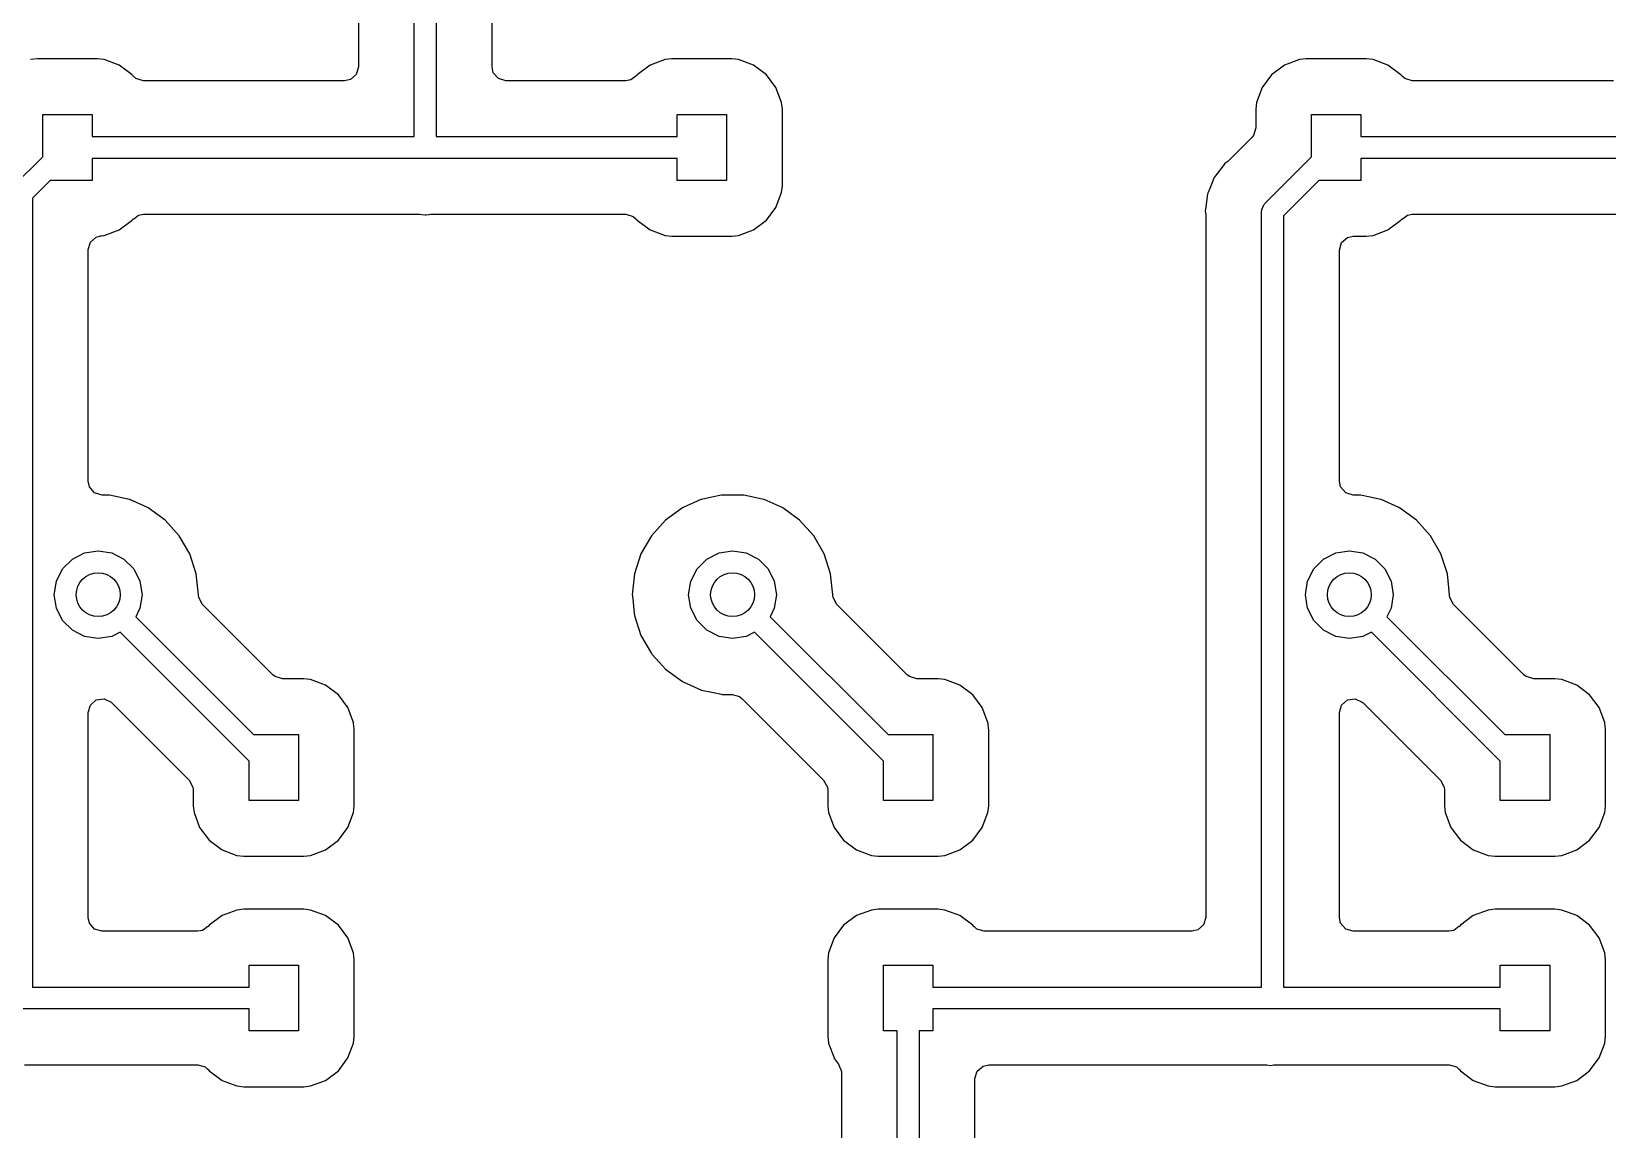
# Model space of a CAD drawing. Extents: x 1.41 to 5.39, y -5.53 to -2.36.
# Drawn here: x 2.048 to 2.613, y -4.917 to -4.523 of the extents above; entities that cross this region are included whole.
import ezdxf

# ---------------------------------------------------------------- set-up
doc = ezdxf.new("R2010")
doc.units = 0
doc.header["$MEASUREMENT"] = 0
doc.layers.add('BLACK', color=7, linetype='CONTINUOUS')

msp = doc.modelspace()

# ---------------------------------------------------------------- linework, layer by layer
at = {"layer": 'BLACK', "linetype": 'CONTINUOUS'}
for p, q in [((2.18504, -4.56102), (2.18504, -4.27165)), ((2.19291, -4.27165), (2.19291, -4.56102)), ((2.16502, -4.28654), (2.16502, -4.53604)), ((2.21293, -4.53604), (2.21293, -4.46036)), ((2.04988, -4.53313), (2.04743, -4.5334)), ((2.07138, -4.53313), (2.04988, -4.53313)), ((2.07383, -4.5334), (2.07138, -4.53313)), ((2.0792, -4.53541), (2.07383, -4.5334)), ((2.27499, -4.5334), (2.26962, -4.53541)), ((2.27744, -4.53313), (2.27499, -4.5334)), ((2.29894, -4.53313), (2.27744, -4.53313)), ((2.30139, -4.5334), (2.29894, -4.53313)), ((2.30676, -4.53541), (2.30139, -4.5334)), ((2.50255, -4.5334), (2.49718, -4.53541)), ((2.50499, -4.53313), (2.50255, -4.5334)), ((2.5265, -4.53313), (2.50499, -4.53313)), ((2.52895, -4.5334), (2.5265, -4.53313)), ((2.53432, -4.53541), (2.52895, -4.5334)), ((2.08379, -4.53885), (2.0792, -4.53541)), ((2.084, -4.53913), (2.08379, -4.53885)), ((2.08425, -4.53938), (2.084, -4.53913)), ((2.08428, -4.53935), (2.08425, -4.53938)), ((2.08521, -4.54022), (2.08428, -4.53935)), ((2.16423, -4.53873), (2.16212, -4.54056)), ((2.16502, -4.53604), (2.16423, -4.53873)), ((2.21338, -4.5381), (2.21293, -4.53604)), ((2.21521, -4.54022), (2.21338, -4.5381)), ((2.2645, -4.53932), (2.26266, -4.54069)), ((2.26457, -4.53938), (2.2645, -4.53932)), ((2.26482, -4.53913), (2.26457, -4.53938)), ((2.26503, -4.53885), (2.26482, -4.53913)), ((2.26962, -4.53541), (2.26503, -4.53885)), ((2.31135, -4.53885), (2.30676, -4.53541)), ((2.31479, -4.54344), (2.31135, -4.53885)), ((2.49259, -4.53885), (2.48915, -4.54344)), ((2.49718, -4.53541), (2.49259, -4.53885)), ((2.53891, -4.53885), (2.53432, -4.53541)), ((2.53912, -4.53913), (2.53891, -4.53885)), ((2.53937, -4.53938), (2.53912, -4.53913)), ((2.5394, -4.53935), (2.53937, -4.53938)), ((2.54032, -4.54022), (2.5394, -4.53935)), ((2.08789, -4.541), (2.08521, -4.54022)), ((2.16006, -4.541), (2.08789, -4.541)), ((2.16212, -4.54056), (2.16006, -4.541)), ((2.21789, -4.541), (2.21521, -4.54022)), ((2.26093, -4.541), (2.21789, -4.541)), ((2.26266, -4.54069), (2.26093, -4.541)), ((2.3168, -4.54881), (2.31479, -4.54344)), ((2.48915, -4.54344), (2.48714, -4.54881)), ((2.54301, -4.541), (2.54032, -4.54022)), ((2.61518, -4.541), (2.54301, -4.541)), ((2.31707, -4.55125), (2.3168, -4.54881)), ((2.48714, -4.54881), (2.48687, -4.55125)), ((2.05177, -4.56825), (2.05177, -4.55315)), ((2.05177, -4.55315), (2.06949, -4.55315)), ((2.06949, -4.55315), (2.06949, -4.56102)), ((2.27933, -4.56102), (2.27933, -4.55315)), ((2.27933, -4.55315), (2.29705, -4.55315)), ((2.29705, -4.55315), (2.29705, -4.57677)), ((2.31707, -4.57867), (2.31707, -4.55125)), ((2.48687, -4.55125), (2.48687, -4.5579)), ((2.50689, -4.56825), (2.50689, -4.55315)), ((2.50689, -4.55315), (2.52461, -4.55315)), ((2.52461, -4.55315), (2.52461, -4.56102)), ((2.06949, -4.56102), (2.18504, -4.56102)), ((2.19291, -4.56102), (2.27933, -4.56102)), ((2.48542, -4.56141), (2.47733, -4.5695)), ((2.48608, -4.56059), (2.48542, -4.56141)), ((2.48687, -4.5579), (2.48608, -4.56059)), ((2.52461, -4.56102), (2.64016, -4.56102)), ((2.04133, -4.57869), (2.05177, -4.56825)), ((2.27933, -4.5689), (2.06949, -4.5689)), ((2.06949, -4.5689), (2.06949, -4.57677)), ((2.27933, -4.57677), (2.27933, -4.5689)), ((2.47488, -4.57195), (2.47235, -4.57525)), ((2.47585, -4.57069), (2.47488, -4.57195)), ((2.47488, -4.57195), (2.47488, -4.57195)), ((2.47488, -4.57195), (2.47488, -4.57195)), ((2.47685, -4.56992), (2.47585, -4.57069)), ((2.47733, -4.5695), (2.47685, -4.56992)), ((2.49015, -4.58499), (2.50689, -4.56825)), ((2.73839, -4.5689), (2.52461, -4.5689)), ((2.52461, -4.5689), (2.52461, -4.57677)), ((2.05439, -4.57677), (2.04805, -4.58311)), ((2.06949, -4.57677), (2.05439, -4.57677)), ((2.29705, -4.57677), (2.27933, -4.57677)), ((2.3168, -4.58111), (2.31707, -4.57867)), ((2.47201, -4.57569), (2.47036, -4.57968)), ((2.47235, -4.57525), (2.47201, -4.57569)), ((2.5095, -4.57677), (2.49687, -4.58941)), ((2.52461, -4.57677), (2.5095, -4.57677)), ((2.04805, -4.58311), (2.04805, -4.86614)), ((2.31479, -4.58648), (2.3168, -4.58111)), ((2.46959, -4.58152), (2.46898, -4.58621)), ((2.46976, -4.58111), (2.46959, -4.58152)), ((2.46959, -4.58152), (2.46959, -4.58152)), ((2.47036, -4.57968), (2.46976, -4.58111)), ((2.08432, -4.5906), (2.08616, -4.58923)), ((2.08616, -4.58923), (2.08789, -4.58892)), ((2.08789, -4.58892), (2.18708, -4.58892)), ((2.18708, -4.58892), (2.18773, -4.58896)), ((2.18773, -4.58896), (2.18898, -4.58912)), ((2.18898, -4.58912), (2.1893, -4.58908)), ((2.1893, -4.58908), (2.19022, -4.58896)), ((2.19022, -4.58896), (2.19087, -4.58892)), ((2.19087, -4.58892), (2.26093, -4.58892)), ((2.26093, -4.58892), (2.26361, -4.5897)), ((2.26361, -4.5897), (2.26454, -4.59057)), ((2.31135, -4.59107), (2.31479, -4.58648)), ((2.46898, -4.58621), (2.46877, -4.58778)), ((2.46877, -4.58778), (2.46893, -4.58896)), ((2.46893, -4.58896), (2.46893, -4.58902)), ((2.46893, -4.58902), (2.46898, -4.58967)), ((2.46898, -4.58621), (2.46898, -4.58621)), ((2.46898, -4.58967), (2.46898, -4.84116)), ((2.489, -4.58778), (2.48909, -4.58747)), ((2.489, -4.86614), (2.489, -4.58778)), ((2.48904, -4.58716), (2.48946, -4.58634)), ((2.48909, -4.58747), (2.48904, -4.58716)), ((2.48946, -4.58634), (2.48975, -4.58546)), ((2.48975, -4.58546), (2.49, -4.58528)), ((2.49, -4.58528), (2.49015, -4.58499)), ((2.49687, -4.58941), (2.49687, -4.86614)), ((2.53943, -4.5906), (2.54127, -4.58923)), ((2.54127, -4.58923), (2.54301, -4.58892)), ((2.54301, -4.58892), (2.64181, -4.58892)), ((2.07383, -4.59653), (2.0792, -4.59451)), ((2.0792, -4.59451), (2.08379, -4.59107)), ((2.08379, -4.59107), (2.084, -4.59079)), ((2.084, -4.59079), (2.08425, -4.59054)), ((2.08425, -4.59054), (2.08432, -4.5906)), ((2.26454, -4.59057), (2.26457, -4.59054)), ((2.26457, -4.59054), (2.26482, -4.59079)), ((2.26482, -4.59079), (2.26503, -4.59107)), ((2.26503, -4.59107), (2.26962, -4.59451)), ((2.26962, -4.59451), (2.27499, -4.59653)), ((2.30139, -4.59653), (2.30676, -4.59451)), ((2.30676, -4.59451), (2.31135, -4.59107)), ((2.52895, -4.59653), (2.53432, -4.59451)), ((2.53432, -4.59451), (2.53891, -4.59107)), ((2.53891, -4.59107), (2.53912, -4.59079)), ((2.53912, -4.59079), (2.53937, -4.59054)), ((2.53937, -4.59054), (2.53943, -4.5906)), ((2.06807, -4.6016), (2.06886, -4.59892)), ((2.06807, -4.68467), (2.06807, -4.6016)), ((2.06886, -4.59892), (2.07097, -4.59709)), ((2.07097, -4.59709), (2.0725, -4.59667)), ((2.0725, -4.59667), (2.07284, -4.59663)), ((2.07284, -4.59663), (2.07352, -4.59656)), ((2.07352, -4.59656), (2.07383, -4.59653)), ((2.07352, -4.59656), (2.07352, -4.59656)), ((2.27499, -4.59653), (2.27744, -4.59679)), ((2.27744, -4.59679), (2.29894, -4.59679)), ((2.29894, -4.59679), (2.30139, -4.59653)), ((2.51689, -4.60175), (2.51768, -4.59907)), ((2.51768, -4.59907), (2.51979, -4.59724)), ((2.51979, -4.59724), (2.52185, -4.59679)), ((2.52185, -4.59679), (2.5265, -4.59679)), ((2.5265, -4.59679), (2.52895, -4.59653)), ((2.51689, -4.68467), (2.51689, -4.60175)), ((2.06852, -4.68673), (2.06807, -4.68467)), ((2.51734, -4.68673), (2.51689, -4.68467)), ((2.07035, -4.68884), (2.06852, -4.68673)), ((2.07303, -4.68963), (2.07035, -4.68884)), ((2.07541, -4.68963), (2.07303, -4.68963)), ((2.07567, -4.68968), (2.07541, -4.68963)), ((2.07909, -4.69041), (2.07567, -4.68968)), ((2.07567, -4.68968), (2.07567, -4.68968)), ((2.08277, -4.69119), (2.07909, -4.69041)), ((2.083, -4.69129), (2.08277, -4.69119)), ((2.0894, -4.69414), (2.083, -4.69129)), ((2.083, -4.69129), (2.083, -4.69129)), ((2.28786, -4.69129), (2.28147, -4.69414)), ((2.2881, -4.69119), (2.28786, -4.69129)), ((2.28786, -4.69129), (2.28786, -4.69129)), ((2.29178, -4.69041), (2.2881, -4.69119)), ((2.2952, -4.68968), (2.29178, -4.69041)), ((2.29545, -4.68963), (2.2952, -4.68968)), ((2.2952, -4.68968), (2.2952, -4.68968)), ((2.30297, -4.68963), (2.29545, -4.68963)), ((2.30323, -4.68968), (2.30297, -4.68963)), ((2.30665, -4.69041), (2.30323, -4.68968)), ((2.30323, -4.68968), (2.30323, -4.68968)), ((2.31033, -4.69119), (2.30665, -4.69041)), ((2.31056, -4.69129), (2.31033, -4.69119)), ((2.31696, -4.69414), (2.31056, -4.69129)), ((2.31056, -4.69129), (2.31056, -4.69129)), ((2.51917, -4.68884), (2.51734, -4.68673)), ((2.52185, -4.68963), (2.51917, -4.68884)), ((2.52423, -4.68963), (2.52185, -4.68963)), ((2.52449, -4.68968), (2.52423, -4.68963)), ((2.52791, -4.69041), (2.52449, -4.68968)), ((2.52449, -4.68968), (2.52449, -4.68968)), ((2.53159, -4.69119), (2.52791, -4.69041)), ((2.53182, -4.69129), (2.53159, -4.69119)), ((2.53822, -4.69414), (2.53182, -4.69129)), ((2.53182, -4.69129), (2.53182, -4.69129)), ((2.08964, -4.69425), (2.0894, -4.69414)), ((2.0894, -4.69414), (2.0894, -4.69414)), ((2.09572, -4.69867), (2.08964, -4.69425)), ((2.28123, -4.69425), (2.27515, -4.69867)), ((2.28147, -4.69414), (2.28123, -4.69425)), ((2.28147, -4.69414), (2.28147, -4.69414)), ((2.31719, -4.69425), (2.31696, -4.69414)), ((2.31696, -4.69414), (2.31696, -4.69414)), ((2.32328, -4.69867), (2.31719, -4.69425)), ((2.53845, -4.69425), (2.53822, -4.69414)), ((2.53822, -4.69414), (2.53822, -4.69414)), ((2.54454, -4.69867), (2.53845, -4.69425)), ((2.10075, -4.70425), (2.09572, -4.69867)), ((2.27515, -4.69867), (2.27012, -4.70425)), ((2.32831, -4.70425), (2.32328, -4.69867)), ((2.54957, -4.70425), (2.54454, -4.69867)), ((2.10451, -4.71077), (2.10075, -4.70425)), ((2.27012, -4.70425), (2.26636, -4.71077)), ((2.33207, -4.71077), (2.32831, -4.70425)), ((2.55333, -4.71077), (2.54957, -4.70425)), ((2.05891, -4.71614), (2.0624, -4.71265)), ((2.0624, -4.71265), (2.06679, -4.71042)), ((2.06679, -4.71042), (2.07165, -4.70965)), ((2.07165, -4.70965), (2.07652, -4.71042)), ((2.07652, -4.71042), (2.08091, -4.71265)), ((2.08091, -4.71265), (2.08439, -4.71614)), ((2.10683, -4.71792), (2.10451, -4.71077)), ((2.26636, -4.71077), (2.26403, -4.71792)), ((2.28647, -4.71614), (2.28996, -4.71265)), ((2.28996, -4.71265), (2.29435, -4.71042)), ((2.29435, -4.71042), (2.29921, -4.70965)), ((2.29921, -4.70965), (2.30408, -4.71042)), ((2.30408, -4.71042), (2.30847, -4.71265)), ((2.30847, -4.71265), (2.31195, -4.71614)), ((2.33439, -4.71792), (2.33207, -4.71077)), ((2.50773, -4.71614), (2.51122, -4.71265)), ((2.51122, -4.71265), (2.51561, -4.71042)), ((2.51561, -4.71042), (2.52047, -4.70965)), ((2.52047, -4.70965), (2.52534, -4.71042)), ((2.52534, -4.71042), (2.52973, -4.71265)), ((2.52973, -4.71265), (2.53321, -4.71614)), ((2.55565, -4.71792), (2.55333, -4.71077)), ((2.05668, -4.72053), (2.05891, -4.71614)), ((2.08439, -4.71614), (2.08663, -4.72053)), ((2.10762, -4.72539), (2.10683, -4.71792)), ((2.26403, -4.71792), (2.26325, -4.72539)), ((2.28424, -4.72053), (2.28647, -4.71614)), ((2.31195, -4.71614), (2.31419, -4.72053)), ((2.33518, -4.72539), (2.33439, -4.71792)), ((2.5055, -4.72053), (2.50773, -4.71614)), ((2.53321, -4.71614), (2.53545, -4.72053)), ((2.55644, -4.72539), (2.55565, -4.71792)), ((2.05591, -4.72539), (2.05668, -4.72053)), ((2.05668, -4.73026), (2.05591, -4.72539)), ((2.08663, -4.72053), (2.0874, -4.72539)), ((2.0874, -4.72539), (2.08663, -4.73026)), ((2.1076, -4.72552), (2.10762, -4.72539)), ((2.1077, -4.72645), (2.1076, -4.72552)), ((2.26325, -4.72539), (2.26328, -4.72565)), ((2.26328, -4.72565), (2.26395, -4.73205)), ((2.28346, -4.72539), (2.28424, -4.72053)), ((2.28424, -4.73026), (2.28346, -4.72539)), ((2.31419, -4.72053), (2.31496, -4.72539)), ((2.31496, -4.72539), (2.31419, -4.73026)), ((2.33516, -4.72552), (2.33518, -4.72539)), ((2.33526, -4.72645), (2.33516, -4.72552)), ((2.50472, -4.72539), (2.5055, -4.72053)), ((2.5055, -4.73026), (2.50472, -4.72539)), ((2.53545, -4.72053), (2.53622, -4.72539)), ((2.53622, -4.72539), (2.53545, -4.73026)), ((2.55642, -4.72552), (2.55644, -4.72539)), ((2.55652, -4.72645), (2.55642, -4.72552)), ((2.05891, -4.73465), (2.05668, -4.73026)), ((2.08663, -4.73026), (2.0851, -4.73327)), ((2.10904, -4.7289), (2.1077, -4.72645)), ((2.13426, -4.75412), (2.10904, -4.7289)), ((2.28647, -4.73465), (2.28424, -4.73026)), ((2.31419, -4.73026), (2.31266, -4.73327)), ((2.3366, -4.7289), (2.33526, -4.72645)), ((2.36182, -4.75412), (2.3366, -4.7289)), ((2.50773, -4.73465), (2.5055, -4.73026)), ((2.53545, -4.73026), (2.53392, -4.73327)), ((2.55786, -4.7289), (2.55652, -4.72645)), ((2.58308, -4.75412), (2.55786, -4.7289)), ((2.0624, -4.73813), (2.05891, -4.73465)), ((2.0851, -4.73327), (2.12742, -4.77559)), ((2.26395, -4.73205), (2.26403, -4.73287)), ((2.26403, -4.73287), (2.26636, -4.74002)), ((2.28996, -4.73813), (2.28647, -4.73465)), ((2.31266, -4.73327), (2.35498, -4.77559)), ((2.51122, -4.73813), (2.50773, -4.73465)), ((2.53392, -4.73327), (2.57624, -4.77559)), ((2.06679, -4.74037), (2.0624, -4.73813)), ((2.07165, -4.74114), (2.06679, -4.74037)), ((2.07652, -4.74037), (2.07165, -4.74114)), ((2.07953, -4.73884), (2.07652, -4.74037)), ((2.12579, -4.7851), (2.07953, -4.73884)), ((2.26636, -4.74002), (2.27012, -4.74653)), ((2.29435, -4.74037), (2.28996, -4.73813)), ((2.29921, -4.74114), (2.29435, -4.74037)), ((2.30408, -4.74037), (2.29921, -4.74114)), ((2.30709, -4.73884), (2.30408, -4.74037)), ((2.35335, -4.7851), (2.30709, -4.73884)), ((2.51561, -4.74037), (2.51122, -4.73813)), ((2.52047, -4.74114), (2.51561, -4.74037)), ((2.52534, -4.74037), (2.52047, -4.74114)), ((2.52835, -4.73884), (2.52534, -4.74037)), ((2.57461, -4.7851), (2.52835, -4.73884)), ((2.27012, -4.74653), (2.27029, -4.74673)), ((2.27029, -4.74673), (2.27029, -4.74673)), ((2.27029, -4.74673), (2.27303, -4.74977)), ((2.13508, -4.75478), (2.13426, -4.75412)), ((2.27303, -4.74977), (2.27515, -4.75212)), ((2.27515, -4.75212), (2.28123, -4.75654)), ((2.36264, -4.75478), (2.36182, -4.75412)), ((2.5839, -4.75478), (2.58308, -4.75412)), ((2.13777, -4.75557), (2.13508, -4.75478)), ((2.1454, -4.75557), (2.13777, -4.75557)), ((2.14785, -4.75584), (2.1454, -4.75557)), ((2.15322, -4.75785), (2.14785, -4.75584)), ((2.15781, -4.76129), (2.15322, -4.75785)), ((2.28123, -4.75654), (2.28147, -4.75665)), ((2.28147, -4.75665), (2.28147, -4.75665)), ((2.28147, -4.75665), (2.28417, -4.75785)), ((2.28417, -4.75785), (2.2881, -4.7596)), ((2.2881, -4.7596), (2.29178, -4.76038)), ((2.36532, -4.75557), (2.36264, -4.75478)), ((2.37296, -4.75557), (2.36532, -4.75557)), ((2.37541, -4.75584), (2.37296, -4.75557)), ((2.38078, -4.75785), (2.37541, -4.75584)), ((2.38536, -4.76129), (2.38078, -4.75785)), ((2.58658, -4.75557), (2.5839, -4.75478)), ((2.59422, -4.75557), (2.58658, -4.75557)), ((2.59667, -4.75584), (2.59422, -4.75557)), ((2.60204, -4.75785), (2.59667, -4.75584)), ((2.60662, -4.76129), (2.60204, -4.75785)), ((2.06807, -4.76767), (2.06886, -4.76498)), ((2.06886, -4.76498), (2.07097, -4.76315)), ((2.07097, -4.76315), (2.07374, -4.76276)), ((2.07374, -4.76276), (2.07628, -4.76392)), ((2.07628, -4.76392), (2.07654, -4.76416)), ((2.07654, -4.76416), (2.10431, -4.79193)), ((2.16124, -4.76588), (2.15781, -4.76129)), ((2.29178, -4.76038), (2.2952, -4.76111)), ((2.2952, -4.76111), (2.2952, -4.76111)), ((2.2952, -4.76111), (2.29545, -4.76116)), ((2.29545, -4.76116), (2.29905, -4.76116)), ((2.29905, -4.76116), (2.30173, -4.76195)), ((2.30173, -4.76195), (2.30255, -4.76261)), ((2.30255, -4.76261), (2.33187, -4.79193)), ((2.3888, -4.76588), (2.38536, -4.76129)), ((2.51689, -4.76767), (2.51768, -4.76498)), ((2.51768, -4.76498), (2.51979, -4.76315)), ((2.51979, -4.76315), (2.52256, -4.76276)), ((2.52256, -4.76276), (2.5251, -4.76392)), ((2.5251, -4.76392), (2.52536, -4.76416)), ((2.52536, -4.76416), (2.55313, -4.79193)), ((2.61006, -4.76588), (2.60662, -4.76129)), ((2.06807, -4.84116), (2.06807, -4.76767)), ((2.16326, -4.77125), (2.16124, -4.76588)), ((2.39082, -4.77125), (2.3888, -4.76588)), ((2.51689, -4.84116), (2.51689, -4.76767)), ((2.61208, -4.77125), (2.61006, -4.76588)), ((2.12742, -4.77559), (2.1435, -4.77559)), ((2.1435, -4.77559), (2.1435, -4.79921)), ((2.16329, -4.77156), (2.16326, -4.77125)), ((2.16351, -4.77354), (2.16329, -4.77156)), ((2.16352, -4.7737), (2.16351, -4.77354)), ((2.16352, -4.80111), (2.16352, -4.7737)), ((2.35498, -4.77559), (2.37106, -4.77559)), ((2.37106, -4.77559), (2.37106, -4.79921)), ((2.39085, -4.77156), (2.39082, -4.77125)), ((2.39107, -4.77354), (2.39085, -4.77156)), ((2.39108, -4.7737), (2.39107, -4.77354)), ((2.39108, -4.80111), (2.39108, -4.7737)), ((2.57624, -4.77559), (2.59232, -4.77559)), ((2.59232, -4.77559), (2.59232, -4.79921)), ((2.61211, -4.77156), (2.61208, -4.77125)), ((2.61233, -4.77354), (2.61211, -4.77156)), ((2.61234, -4.7737), (2.61233, -4.77354)), ((2.61234, -4.80111), (2.61234, -4.7737)), ((2.12579, -4.79921), (2.12579, -4.7851)), ((2.35335, -4.79921), (2.35335, -4.7851)), ((2.57461, -4.79921), (2.57461, -4.7851)), ((2.10431, -4.79193), (2.10565, -4.79439)), ((2.33187, -4.79193), (2.33321, -4.79439)), ((2.55313, -4.79193), (2.55447, -4.79439)), ((2.10565, -4.79439), (2.10577, -4.79544)), ((2.10577, -4.79544), (2.10577, -4.80111)), ((2.1435, -4.79921), (2.12579, -4.79921)), ((2.33321, -4.79439), (2.33333, -4.79544)), ((2.33333, -4.79544), (2.33333, -4.80111)), ((2.37106, -4.79921), (2.35335, -4.79921)), ((2.55447, -4.79439), (2.55459, -4.79544)), ((2.55459, -4.79544), (2.55459, -4.80111)), ((2.59232, -4.79921), (2.57461, -4.79921)), ((2.10577, -4.80111), (2.10603, -4.80356)), ((2.10603, -4.80356), (2.10805, -4.80893)), ((2.16124, -4.80893), (2.16326, -4.80356)), ((2.16326, -4.80356), (2.16352, -4.80111)), ((2.33333, -4.80111), (2.33359, -4.80356)), ((2.33359, -4.80356), (2.33561, -4.80893)), ((2.3888, -4.80893), (2.39082, -4.80356)), ((2.39082, -4.80356), (2.39108, -4.80111)), ((2.55459, -4.80111), (2.55485, -4.80356)), ((2.55485, -4.80356), (2.55687, -4.80893)), ((2.61006, -4.80893), (2.61208, -4.80356)), ((2.61208, -4.80356), (2.61234, -4.80111)), ((2.10805, -4.80893), (2.11149, -4.81351)), ((2.15781, -4.81351), (2.16124, -4.80893)), ((2.33561, -4.80893), (2.33904, -4.81351)), ((2.38536, -4.81351), (2.3888, -4.80893)), ((2.55687, -4.80893), (2.5603, -4.81351)), ((2.60662, -4.81351), (2.61006, -4.80893)), ((2.11149, -4.81351), (2.11607, -4.81695)), ((2.15322, -4.81695), (2.15781, -4.81351)), ((2.33904, -4.81351), (2.34363, -4.81695)), ((2.38078, -4.81695), (2.38536, -4.81351)), ((2.5603, -4.81351), (2.56489, -4.81695)), ((2.60204, -4.81695), (2.60662, -4.81351)), ((2.11607, -4.81695), (2.12144, -4.81897)), ((2.12144, -4.81897), (2.12389, -4.81923)), ((2.12389, -4.81923), (2.1454, -4.81923)), ((2.1454, -4.81923), (2.14785, -4.81897)), ((2.14785, -4.81897), (2.15322, -4.81695)), ((2.34363, -4.81695), (2.349, -4.81897)), ((2.349, -4.81897), (2.35145, -4.81923)), ((2.35145, -4.81923), (2.37296, -4.81923)), ((2.37296, -4.81923), (2.37541, -4.81897)), ((2.37541, -4.81897), (2.38078, -4.81695)), ((2.56489, -4.81695), (2.57026, -4.81897)), ((2.57026, -4.81897), (2.57271, -4.81923)), ((2.57271, -4.81923), (2.59422, -4.81923)), ((2.59422, -4.81923), (2.59667, -4.81897)), ((2.59667, -4.81897), (2.60204, -4.81695)), ((2.12144, -4.83851), (2.11607, -4.84053)), ((2.12389, -4.83825), (2.12144, -4.83851)), ((2.1454, -4.83825), (2.12389, -4.83825)), ((2.14785, -4.83851), (2.1454, -4.83825)), ((2.15322, -4.84053), (2.14785, -4.83851)), ((2.349, -4.83851), (2.34363, -4.84053)), ((2.35145, -4.83825), (2.349, -4.83851)), ((2.37296, -4.83825), (2.35145, -4.83825)), ((2.37541, -4.83851), (2.37296, -4.83825)), ((2.38078, -4.84053), (2.37541, -4.83851)), ((2.57026, -4.83851), (2.56489, -4.84053)), ((2.57271, -4.83825), (2.57026, -4.83851)), ((2.59422, -4.83825), (2.57271, -4.83825)), ((2.59667, -4.83851), (2.59422, -4.83825)), ((2.60204, -4.84053), (2.59667, -4.83851)), ((2.06852, -4.84322), (2.06807, -4.84116)), ((2.07035, -4.84533), (2.06852, -4.84322)), ((2.11096, -4.84443), (2.10912, -4.84581)), ((2.11102, -4.8445), (2.11096, -4.84443)), ((2.11127, -4.84425), (2.11102, -4.8445)), ((2.11149, -4.84397), (2.11127, -4.84425)), ((2.11607, -4.84053), (2.11149, -4.84397)), ((2.15781, -4.84397), (2.15322, -4.84053)), ((2.16124, -4.84855), (2.15781, -4.84397)), ((2.33904, -4.84397), (2.33561, -4.84855)), ((2.34363, -4.84053), (2.33904, -4.84397)), ((2.38536, -4.84397), (2.38078, -4.84053)), ((2.38558, -4.84425), (2.38536, -4.84397)), ((2.38583, -4.8445), (2.38558, -4.84425)), ((2.38585, -4.84447), (2.38583, -4.8445)), ((2.38678, -4.84533), (2.38585, -4.84447)), ((2.46819, -4.84384), (2.46608, -4.84567)), ((2.46898, -4.84116), (2.46819, -4.84384)), ((2.51734, -4.84322), (2.51689, -4.84116)), ((2.51917, -4.84533), (2.51734, -4.84322)), ((2.55978, -4.84443), (2.55794, -4.84581)), ((2.55984, -4.8445), (2.55978, -4.84443)), ((2.56009, -4.84425), (2.55984, -4.8445)), ((2.5603, -4.84397), (2.56009, -4.84425)), ((2.56489, -4.84053), (2.5603, -4.84397)), ((2.60662, -4.84397), (2.60204, -4.84053)), ((2.61006, -4.84855), (2.60662, -4.84397)), ((2.07303, -4.84612), (2.07035, -4.84533)), ((2.10739, -4.84612), (2.07303, -4.84612)), ((2.10912, -4.84581), (2.10739, -4.84612)), ((2.16326, -4.85392), (2.16124, -4.84855)), ((2.33561, -4.84855), (2.33359, -4.85392)), ((2.38946, -4.84612), (2.38678, -4.84533)), ((2.46402, -4.84612), (2.38946, -4.84612)), ((2.46608, -4.84567), (2.46402, -4.84612)), ((2.52185, -4.84612), (2.51917, -4.84533)), ((2.55621, -4.84612), (2.52185, -4.84612)), ((2.55794, -4.84581), (2.55621, -4.84612)), ((2.61208, -4.85392), (2.61006, -4.84855)), ((2.16352, -4.85637), (2.16326, -4.85392)), ((2.33359, -4.85392), (2.33333, -4.85637)), ((2.61234, -4.85637), (2.61208, -4.85392)), ((2.12579, -4.86614), (2.12579, -4.85827)), ((2.12579, -4.85827), (2.1435, -4.85827)), ((2.1435, -4.85827), (2.1435, -4.88189)), ((2.16352, -4.88378), (2.16352, -4.85637)), ((2.33333, -4.85637), (2.33333, -4.88378)), ((2.35335, -4.88189), (2.35335, -4.85827)), ((2.35335, -4.85827), (2.37106, -4.85827)), ((2.37106, -4.85827), (2.37106, -4.86614)), ((2.57461, -4.86614), (2.57461, -4.85827)), ((2.57461, -4.85827), (2.59232, -4.85827)), ((2.59232, -4.85827), (2.59232, -4.88189)), ((2.61234, -4.88378), (2.61234, -4.85637)), ((2.04805, -4.86614), (2.12579, -4.86614)), ((2.37106, -4.86614), (2.489, -4.86614)), ((2.49687, -4.86614), (2.57461, -4.86614)), ((2.12579, -4.87402), (1.91594, -4.87402)), ((2.12579, -4.88189), (2.12579, -4.87402)), ((2.57461, -4.87402), (2.37106, -4.87402)), ((2.37106, -4.87402), (2.37106, -4.88189)), ((2.57461, -4.88189), (2.57461, -4.87402)), ((2.1435, -4.88189), (2.12579, -4.88189)), ((2.16326, -4.88623), (2.16352, -4.88378)), ((2.33333, -4.88378), (2.33359, -4.88623)), ((2.35827, -4.88189), (2.35335, -4.88189)), ((2.35827, -5.17126), (2.35827, -4.88189)), ((2.37106, -4.88189), (2.36614, -4.88189)), ((2.36614, -4.88189), (2.36614, -5.17126)), ((2.59232, -4.88189), (2.57461, -4.88189)), ((2.61208, -4.88623), (2.61234, -4.88378)), ((2.16124, -4.8916), (2.16326, -4.88623)), ((2.33359, -4.88623), (2.33561, -4.8916)), ((2.61006, -4.8916), (2.61208, -4.88623)), ((2.0452, -4.89404), (2.10739, -4.89404)), ((2.10739, -4.89404), (2.11007, -4.89482)), ((2.11007, -4.89482), (2.111, -4.89569)), ((2.15781, -4.89619), (2.16124, -4.8916)), ((2.33561, -4.8916), (2.33582, -4.89189)), ((2.33582, -4.89189), (2.33582, -4.89189)), ((2.33582, -4.89189), (2.33726, -4.89381)), ((2.33726, -4.89381), (2.33824, -4.89642)), ((2.38695, -4.89631), (2.38906, -4.89448)), ((2.38906, -4.89448), (2.39112, -4.89404)), ((2.39112, -4.89404), (2.49023, -4.89404)), ((2.49023, -4.89404), (2.49088, -4.89408)), ((2.49088, -4.89408), (2.49213, -4.89424)), ((2.49213, -4.89424), (2.49337, -4.89408)), ((2.49337, -4.89408), (2.49402, -4.89404)), ((2.49402, -4.89404), (2.55621, -4.89404)), ((2.55621, -4.89404), (2.55889, -4.89482)), ((2.55889, -4.89482), (2.55982, -4.89569)), ((2.60662, -4.89619), (2.61006, -4.8916)), ((2.111, -4.89569), (2.11102, -4.89566)), ((2.11102, -4.89566), (2.11127, -4.89591)), ((2.11127, -4.89591), (2.11149, -4.89619)), ((2.11149, -4.89619), (2.11607, -4.89963)), ((2.11607, -4.89963), (2.12144, -4.90164)), ((2.14785, -4.90164), (2.15322, -4.89963)), ((2.15322, -4.89963), (2.15781, -4.89619)), ((2.33824, -4.89642), (2.33825, -4.89678)), ((2.33825, -4.89678), (2.33825, -5.14628)), ((2.38616, -4.899), (2.38695, -4.89631)), ((2.38616, -4.99321), (2.38616, -4.899)), ((2.55982, -4.89569), (2.55984, -4.89566)), ((2.55984, -4.89566), (2.56009, -4.89591)), ((2.56009, -4.89591), (2.5603, -4.89619)), ((2.5603, -4.89619), (2.56489, -4.89963)), ((2.56489, -4.89963), (2.57026, -4.90164)), ((2.59667, -4.90164), (2.60204, -4.89963)), ((2.60204, -4.89963), (2.60662, -4.89619)), ((2.12144, -4.90164), (2.12389, -4.90191)), ((2.12389, -4.90191), (2.1454, -4.90191)), ((2.1454, -4.90191), (2.14785, -4.90164)), ((2.57026, -4.90164), (2.57271, -4.90191)), ((2.57271, -4.90191), (2.59422, -4.90191)), ((2.59422, -4.90191), (2.59667, -4.90164))]:
    msp.add_line(p, q, dxfattribs=at)
at = {"layer": 'BLACK'}
for centre in [(2.07165, -4.72539), (2.29921, -4.72539), (2.52047, -4.72539)]:
    msp.add_circle(centre, 0.00787, dxfattribs=at)

doc.saveas('drawing.dxf')
